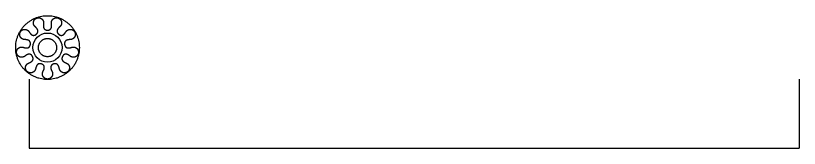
# Model space of a CAD drawing. Header units: millimetres. Extents: x -9 to 207, y -28 to 9.
import ezdxf

# ---------------------------------------------------------------- set-up
doc = ezdxf.new("R2010")
doc.units = ezdxf.units.MM
doc.header["$MEASUREMENT"] = 0
doc.layers.add('Default', color=18, linetype='Continuous', true_color=0x000000)
doc.layers.add('Layer 01', color=18, linetype='Continuous', true_color=0x000000)

msp = doc.modelspace()

# ---------------------------------------------------------------- linework, layer by layer
at = {"layer": 'Default'}
msp.add_circle((0, 0), 4, dxfattribs=at)
for points, weights, degree, knots in [([(8.75, 0), (8.75, 8.749999999999998), (5e-16, 8.75), (-8.749999999999998, 8.75), (-8.75, 1.1e-15), (-8.75, -8.749999999999998), (-1.6e-15, -8.75), (8.749999999999996, -8.75), (8.75, 0)], [1, 0.7071067811865476, 1, 0.7071067811865476, 1, 0.7071067811865476, 1, 0.7071067811865476, 1], 2, [0, 0, 0, 6.283185307179586, 6.283185307179586, 12.56637061435917, 12.56637061435917, 18.84955592153876, 18.84955592153876, 25.13274122871834, 25.13274122871834, 25.13274122871834]), ([(-1.315569669100272, -6.740439799344063), (-1.408195246897219, -6.994926482805114), (-1.439773130329531, -7.268928930664859), (-1.403567245235932, -7.54393993126942), (-1.302148300178303, -7.80043301448726), (-1.146812862004589, -8.022275010891464), (-0.9914774238308734, -8.244117007295667), (-0.78514008837299, -8.427145442658423), (-0.5390974224788816, -8.555227147552808), (-0.2708190719303626, -8.619268000000002), (-1e-16, -8.619268), (0.2708190719303624, -8.619268), (0.5390974224788814, -8.555227147552808), (0.7851400883729897, -8.427145442658423), (0.9914774238308734, -8.244117007295667), (1.146812862004589, -8.022275010891464), (1.302148300178303, -7.80043301448726), (1.403567245235932, -7.543939931269419), (1.439773130329531, -7.26892893066486), (1.408195246897219, -6.994926482805115), (1.315569669100272, -6.740439799344063), (1.178103902148485, -6.36275570869602), (0.9051024850530281, -6.03440256038219), (0.6901994456081947, -5.360622177684336), (0.9053784922874223, -4.991781369727908), (1.213269383942402, -4.733430236097371), (1.363617702085439, -4.607273017795422), (1.534982877275644, -4.50784280536529), (1.721720398283632, -4.439875906097724), (1.916906247060789, -4.405892456463941), (2.113172037503557, -4.40589245646394), (2.515095051788983, -4.40589245646394), (2.917018066074408, -4.550126482724906), (3.18549046854635, -5.204409211812293), (3.187420585354465, -5.631424244794551), (3.324886352306251, -6.009108335442594), (3.417511930103198, -6.263595018903644), (3.569447246482442, -6.493790943698015), (3.773956227282707, -6.681188898171829), (4.016518222433819, -6.812483157998785), (4.278109358262993, -6.882576291591353), (4.539700494092167, -6.95266942518392), (4.815412473799149, -6.960246258378257), (5.086221423711149, -6.900209359586827), (5.332899229824786, -6.776821499056873), (5.540358674967678, -6.602742355153228), (5.747818120110571, -6.428663211249583), (5.91216659329057, -6.20715907242008), (6.018316877335292, -5.950889617029553), (6.058732036099289, -5.678050618539091), (6.035128598734967, -5.408262094939936), (6.011525161370645, -5.138473571340782), (5.924346004796303, -4.876797628972777), (5.77530765816435, -4.642854285827162), (5.574992217527541, -4.453254105453625), (5.340456021406522, -4.317844569488443), (4.992380480669728, -4.116883062345731), (4.57218792680245, -4.040831886035127), (3.974464965978322, -3.662823179025975), (3.902215377661419, -3.24196030262587), (3.972008576654483, -2.846143402043547), (4.006089773503229, -2.652859329964438), (4.073450605123205, -2.466539956910168), (4.172811564695183, -2.294441726642707), (4.300488459167384, -2.142945848712627), (4.450836777310419, -2.01678863041068), (4.7587276689654, -1.758437496780142), (5.159330405596133, -1.610576037475494), (5.785557029129828, -1.939214952469863), (6.061515556736141, -2.265086790444686), (6.409591097472936, -2.466048297587399), (6.644127293593956, -2.601457833552581), (6.908483586677957, -2.680136003727561), (7.185603638204293, -2.692235326476056), (7.455811230141389, -2.636896719565934), (7.701256663909914, -2.522443634140495), (7.946702097678443, -2.407990548715056), (8.162780022132287, -2.236570495282224), (8.331640738692125, -2.016506924985296), (8.441294713371871, -1.76342490272348), (8.488321951690027, -1.496720181022888), (8.535349190008185, -1.230015459322296), (8.51886730868892, -0.954692282413096), (8.435456313250732, -0.690146402821402), (8.291038593370711, -0.4551612408646257), (8.099540591134103, -0.2636632386280186), (7.908042588897496, -0.0721652363914119), (7.67305742694072, 0.0722524834886107), (7.408511547349028, 0.1556634789267972), (7.133188370439826, 0.1721453602460628), (6.866483648739234, 0.1251181219279061), (6.47066674815691, 0.0553249229348429), (6.099895823392367, -0.1565110633681881), (5.399034157509309, -0.251148507156139), (5.073162319534487, 0.0248100204501718), (4.872200812391774, 0.3728855611869664), (4.774067917170389, 0.5428567216042373), (4.705905523472897, 0.7288843499213747), (4.671397824351073, 0.9245872365878064), (4.67182432662415, 1.122708937841562), (4.705905523472896, 1.315993009920669), (4.77569872246596, 1.711809910502993), (4.987534708768991, 2.082580835267535), (5.678497156479349, 2.233359535106748), (6.099360032879455, 2.161109946789844), (6.495176933461779, 2.230903145782907), (6.761881655162371, 2.277930384101065), (7.014963677424189, 2.38758435878081), (7.235027247721117, 2.556445075340647), (7.406447301153948, 2.772522999794492), (7.520900386579387, 3.017968433563019), (7.635353472004826, 3.263413867331545), (7.690692078914949, 3.53362145926864), (7.678592756166453, 3.810741510794978), (7.599914585991474, 4.075097803878979), (7.464505050026292, 4.309633999999997), (7.329095514061111, 4.544170196121017), (7.139495333687572, 4.744485636757824), (6.905551990541959, 4.893523983389777), (6.643876048173953, 4.98070313996412), (6.3740875245748, 5.004306577328442), (6.104299000975645, 5.027910014692765), (5.831460002485183, 4.987494855928768), (5.575190547094659, 4.881344571884045), (5.353686408265153, 4.716996098704044), (5.179607264361509, 4.509536653561153), (4.921256130730971, 4.201645761906173), (4.773394671426323, 3.80104302527544), (4.297335263160796, 3.278041342416801), (3.870320230178539, 3.279971459224916), (3.492636139530496, 3.417437226176702), (3.308206624538712, 3.484564079953862), (3.136414947075431, 3.583255568777484), (2.984185125189266, 3.710991556176348), (2.857161670109602, 3.863035734859703), (2.759028774888217, 4.033006895276973), (2.558067267745505, 4.381082436013768), (2.482016091434901, 4.801274989881048), (2.914405354846019, 5.360920275180483), (3.283246162802446, 5.576099321859708), (3.541597296432983, 5.883990213514688), (3.715676440336628, 6.091449658657583), (3.839064300866585, 6.338127464771219), (3.899101199658014, 6.608936414683218), (3.891524366463678, 6.884648394390199), (3.821431232871111, 7.146239530219373), (3.751338099278544, 7.407830666048548), (3.620043839451586, 7.65039266119966), (3.432645884977773, 7.854901641999926), (3.2024499601834, 8.00683695837917), (2.947963276722351, 8.099462536176116), (2.693476593261302, 8.192088113973064), (2.419474145401557, 8.223665997405377), (2.144463144796996, 8.187460112311777), (1.887970061579154, 8.086041167254148), (1.66612806517495, 7.930705729080432), (1.444286068770747, 7.775370290906717), (1.261257633407992, 7.569032955448834), (1.133175928513607, 7.322990289554727), (1.069135076066415, 7.054711939006209), (1.069135076066415, 6.783892867075845), (1.069135076066415, 6.381969852790418), (1.213369102327382, 5.98004683850499), (1.184865439617811, 5.273399216501469), (0.8565122913039804, 5.000397799406011), (0.4788282006559362, 4.862932032454225), (0.2943986856641529, 4.795805178677063), (0.0993609595719772, 4.760981683552872), (-0.0993609595719772, 4.760981683552874), (-0.2943986856641532, 4.795805178677065), (-0.4788282006559363, 4.862932032454225), (-0.8565122913039804, 5.000397799406011), (-1.18486543961781, 5.273399216501469), (-1.21336910232738, 5.98004683850499), (-1.069135076066413, 6.381969852790418), (-1.069135076066413, 6.783892867075844), (-1.069135076066414, 7.054711939006206), (-1.133175928513606, 7.322990289554726), (-1.261257633407991, 7.569032955448833), (-1.444286068770744, 7.775370290906716), (-1.666128065174948, 7.930705729080432), (-1.887970061579153, 8.086041167254148), (-2.144463144796994, 8.187460112311777), (-2.419474145401554, 8.223665997405377), (-2.693476593261299, 8.192088113973064), (-2.947963276722349, 8.099462536176116), (-3.202449960183399, 8.00683695837917), (-3.432645884977771, 7.854901641999926), (-3.620043839451583, 7.65039266119966), (-3.751338099278541, 7.407830666048548), (-3.821431232871109, 7.146239530219373), (-3.891524366463677, 6.884648394390199), (-3.899101199658012, 6.608936414683219), (-3.839064300866584, 6.338127464771219), (-3.715676440336628, 6.091449658657581), (-3.541597296432983, 5.883990213514689), (-3.283246162802445, 5.576099321859708), (-2.914405354846018, 5.360920275180483), (-2.4820160914349, 4.801274989881042), (-2.558067267745503, 4.381082436013765), (-2.759028774888216, 4.033006895276971), (-2.8571616701096, 3.863035734859701), (-2.984185125189265, 3.710991556176347), (-3.13641494707543, 3.583255568777484), (-3.308206624538712, 3.484564079953863), (-3.492636139530494, 3.417437226176701), (-3.870320230178538, 3.279971459224914), (-4.297335263160796, 3.278041342416799), (-4.77339467142632, 3.801043025275442), (-4.921256130730967, 4.201645761906176), (-5.179607264361505, 4.509536653561158), (-5.35368640826515, 4.716996098704051), (-5.575190547094654, 4.88134457188405), (-5.831460002485181, 4.987494855928773), (-6.104299000975641, 5.02791001469277), (-6.374087524574795, 5.004306577328447), (-6.64387604817395, 4.980703139964125), (-6.905551990541956, 4.893523983389784), (-7.139495333687569, 4.744485636757831), (-7.329095514061107, 4.544170196121025), (-7.464505050026287, 4.309634000000004), (-7.599914585991469, 4.075097803878985), (-7.678592756166449, 3.810741510794985), (-7.690692078914943, 3.533621459268648), (-7.635353472004822, 3.263413867331551), (-7.520900386579383, 3.017968433563025), (-7.406447301153945, 2.772522999794499), (-7.235027247721112, 2.556445075340653), (-7.014963677424186, 2.387584358780816), (-6.761881655162369, 2.27793038410107), (-6.495176933461777, 2.230903145782912), (-6.099360032879454, 2.161109946789848), (-5.67849715647935, 2.233359535106752), (-4.98753470876899, 2.082580835267542), (-4.77569872246596, 1.711809910502998), (-4.705905523472897, 1.315993009920673), (-4.671824326624149, 1.122708937841565), (-4.671397824351073, 0.9245872365878102), (-4.705905523472897, 0.728884349921379), (-4.774067917170393, 0.5428567216042415), (-4.872200812391775, 0.3728855611869707), (-5.073162319534488, 0.0248100204501762), (-5.399034157509311, -0.2511485071561346), (-6.099895823392367, -0.1565110633681854), (-6.47066674815691, 0.0553249229348456), (-6.866483648739234, 0.1251181219279092), (-7.133188370439826, 0.1721453602460663), (-7.408511547349028, 0.1556634789268007), (-7.67305742694072, 0.0722524834886144), (-7.908042588897496, -0.0721652363914081), (-8.099540591134103, -0.2636632386280147), (-8.29103859337071, -0.4551612408646215), (-8.43545631325073, -0.6901464028213977), (-8.51886730868892, -0.9546922824130918), (-8.535349190008187, -1.230015459322292), (-8.488321951690029, -1.496720181022884), (-8.441294713371873, -1.763424902723475), (-8.331640738692126, -2.016506924985292), (-8.162780022132289, -2.236570495282219), (-7.946702097678443, -2.407990548715052), (-7.701256663909916, -2.522443634140491), (-7.45581123014139, -2.636896719565931), (-7.185603638204295, -2.692235326476052), (-6.908483586677957, -2.680136003727557), (-6.644127293593956, -2.601457833552577), (-6.409591097472938, -2.466048297587396), (-6.061515556736144, -2.265086790444684), (-5.785557029129833, -1.939214952469863), (-5.159330405596133, -1.610576037475489), (-4.758727668965402, -1.758437496780138), (-4.450836777310422, -2.016788630410676), (-4.300488459167385, -2.142945848712622), (-4.172811564695185, -2.294441726642703), (-4.07345060512321, -2.466539956910165), (-4.006089773503233, -2.652859329964436), (-3.972008576654486, -2.846143402043543), (-3.902215377661422, -3.241960302625867), (-3.974464965978324, -3.662823179025972), (-4.572187926802452, -4.040831886035124), (-4.99238048066973, -4.116883062345728), (-5.340456021406524, -4.317844569488441), (-5.574992217527543, -4.453254105453622), (-5.775307658164352, -4.642854285827162), (-5.924346004796305, -4.876797628972775), (-6.011525161370646, -5.138473571340779), (-6.035128598734969, -5.408262094939933), (-6.058732036099292, -5.678050618539088), (-6.018316877335296, -5.95088961702955), (-5.912166593290572, -6.207159072420077), (-5.747818120110574, -6.428663211249581), (-5.54035867496768, -6.602742355153225), (-5.332899229824789, -6.77682149905687), (-5.08622142371115, -6.900209359586826), (-4.815412473799151, -6.960246258378255), (-4.539700494092171, -6.952669425183919), (-4.278109358262996, -6.882576291591351), (-4.016518222433822, -6.812483157998785), (-3.773956227282709, -6.681188898171828), (-3.569447246482445, -6.493790943698015), (-3.4175119301032, -6.263595018903643), (-3.324886352306253, -6.009108335442592), (-3.187420585354467, -5.631424244794549), (-3.185490468546352, -5.204409211812291), (-2.917018066074411, -4.550126482724904), (-2.515095051788985, -4.405892456463937), (-2.11317203750356, -4.405892456463938), (-1.916906247060791, -4.405892456463938), (-1.721720398283634, -4.439875906097721), (-1.534982877275647, -4.507842805365289), (-1.363617702085442, -4.607273017795423), (-1.213269383942405, -4.733430236097369), (-0.9053784922874256, -4.991781369727907), (-0.6901994456081982, -5.360622177684334), (-0.9051024850530279, -6.03440256038219), (-1.178103902148485, -6.362755708696019), (-1.315569669100272, -6.740439799344063)], [1, 0.9548043332712887, 0.9322064999069329, 0.9322064999069329, 0.9548043332712887, 1, 0.9548043332712887, 0.9322064999069329, 0.9322064999069329, 0.9548043332712887, 1, 0.9548043332712887, 0.9322064999069329, 0.9322064999069329, 0.9548043332712887, 1, 0.9548043332712887, 0.9322064999069329, 0.9322064999069329, 0.9548043332712887, 1, 1, 1, 1, 1, 1, 0.9758770483143634, 0.9638155724715451, 0.9638155724715449, 0.9758770483143632, 1, 1, 1, 1, 1, 1, 0.9548043332712887, 0.9322064999069329, 0.9322064999069329, 0.9548043332712887, 1, 0.9548043332712887, 0.9322064999069329, 0.9322064999069329, 0.9548043332712887, 1, 0.9548043332712887, 0.9322064999069329, 0.9322064999069329, 0.9548043332712887, 1, 0.9548043332712887, 0.9322064999069329, 0.9322064999069329, 0.9548043332712887, 1, 1, 1, 1, 1, 1, 0.9758770483143634, 0.9638155724715451, 0.9638155724715449, 0.9758770483143632, 1, 1, 1, 1, 1, 1, 0.9548043332712887, 0.9322064999069329, 0.9322064999069329, 0.9548043332712887, 1, 0.9548043332712887, 0.9322064999069329, 0.9322064999069329, 0.9548043332712887, 1, 0.9548043332712887, 0.9322064999069329, 0.9322064999069329, 0.9548043332712887, 1, 0.9548043332712887, 0.9322064999069329, 0.9322064999069329, 0.9548043332712887, 1, 1, 1, 1, 1, 1, 0.9758770483143634, 0.9638155724715451, 0.9638155724715449, 0.9758770483143632, 1, 1, 1, 1, 1, 1, 0.9548043332712887, 0.9322064999069329, 0.9322064999069329, 0.9548043332712887, 1, 0.9548043332712887, 0.9322064999069329, 0.9322064999069329, 0.9548043332712887, 1, 0.9548043332712887, 0.9322064999069329, 0.9322064999069329, 0.9548043332712887, 1, 0.9548043332712887, 0.9322064999069329, 0.9322064999069329, 0.9548043332712887, 1, 1, 1, 1, 1, 1, 0.9758770483143634, 0.9638155724715451, 0.9638155724715449, 0.9758770483143632, 1, 1, 1, 1, 1, 1, 0.9548043332712887, 0.9322064999069329, 0.9322064999069329, 0.9548043332712887, 1, 0.9548043332712887, 0.9322064999069329, 0.9322064999069329, 0.9548043332712887, 1, 0.9548043332712887, 0.9322064999069329, 0.9322064999069329, 0.9548043332712887, 1, 0.9548043332712887, 0.9322064999069329, 0.9322064999069329, 0.9548043332712887, 1, 1, 1, 1, 1, 1, 0.9758770483143634, 0.9638155724715451, 0.9638155724715449, 0.9758770483143632, 1, 1, 1, 1, 1, 1, 0.9548043332712887, 0.9322064999069329, 0.9322064999069329, 0.9548043332712887, 1, 0.9548043332712887, 0.9322064999069329, 0.9322064999069329, 0.9548043332712887, 1, 0.9548043332712887, 0.9322064999069329, 0.9322064999069329, 0.9548043332712887, 1, 0.9548043332712887, 0.9322064999069329, 0.9322064999069329, 0.9548043332712887, 1, 1, 1, 1, 1, 1, 0.9758770483143634, 0.9638155724715451, 0.9638155724715449, 0.9758770483143632, 1, 1, 1, 1, 1, 1, 0.9548043332712887, 0.9322064999069329, 0.9322064999069329, 0.9548043332712887, 1, 0.9548043332712887, 0.9322064999069329, 0.9322064999069329, 0.9548043332712887, 1, 0.9548043332712887, 0.9322064999069329, 0.9322064999069329, 0.9548043332712887, 1, 0.9548043332712887, 0.9322064999069329, 0.9322064999069329, 0.9548043332712887, 1, 1, 1, 1, 1, 1, 0.9758770483143634, 0.9638155724715451, 0.9638155724715449, 0.9758770483143632, 1, 1, 1, 1, 1, 1, 0.9548043332712887, 0.9322064999069329, 0.9322064999069329, 0.9548043332712887, 1, 0.9548043332712887, 0.9322064999069329, 0.9322064999069329, 0.9548043332712887, 1, 0.9548043332712887, 0.9322064999069329, 0.9322064999069329, 0.9548043332712887, 1, 0.9548043332712887, 0.9322064999069329, 0.9322064999069329, 0.9548043332712887, 1, 1, 1, 1, 1, 1, 0.9758770483143634, 0.9638155724715451, 0.9638155724715449, 0.9758770483143632, 1, 1, 1, 1, 1, 1, 0.9548043332712887, 0.9322064999069329, 0.9322064999069329, 0.9548043332712887, 1, 0.9548043332712887, 0.9322064999069329, 0.9322064999069329, 0.9548043332712887, 1, 0.9548043332712887, 0.9322064999069329, 0.9322064999069329, 0.9548043332712887, 1, 0.9548043332712887, 0.9322064999069329, 0.9322064999069329, 0.9548043332712887, 1, 1, 1, 1, 1, 1, 0.9758770483143634, 0.9638155724715451, 0.9638155724715449, 0.9758770483143632, 1, 1, 1, 1, 1, 1], 5, [2.977384381116825, 2.977384381116825, 2.977384381116825, 2.977384381116825, 2.977384381116825, 2.977384381116825, 4.321287905152458, 4.321287905152458, 4.321287905152458, 4.321287905152458, 4.321287905152458, 5.665191429188091, 5.665191429188091, 5.665191429188091, 5.665191429188091, 5.665191429188091, 7.009094953223725, 7.009094953223725, 7.009094953223725, 7.009094953223725, 7.009094953223725, 8.352998477259359, 8.352998477259359, 8.352998477259359, 8.352998477259359, 8.352998477259359, 9.352998477259359, 9.352998477259359, 9.352998477259359, 9.352998477259359, 9.352998477259359, 10.33038285837618, 10.33038285837618, 10.33038285837618, 10.33038285837618, 10.33038285837618, 11.33038285837618, 11.33038285837618, 11.33038285837618, 11.33038285837618, 11.33038285837618, 12.67428638241182, 12.67428638241182, 12.67428638241182, 12.67428638241182, 12.67428638241182, 14.01818990644745, 14.01818990644745, 14.01818990644745, 14.01818990644745, 14.01818990644745, 15.36209343048308, 15.36209343048308, 15.36209343048308, 15.36209343048308, 15.36209343048308, 16.70599695451872, 16.70599695451872, 16.70599695451872, 16.70599695451872, 16.70599695451872, 17.70599695451872, 17.70599695451872, 17.70599695451872, 17.70599695451872, 17.70599695451872, 18.68338133563554, 18.68338133563554, 18.68338133563554, 18.68338133563554, 18.68338133563554, 19.68338133563554, 19.68338133563554, 19.68338133563554, 19.68338133563554, 19.68338133563554, 21.02728485967118, 21.02728485967118, 21.02728485967118, 21.02728485967118, 21.02728485967118, 22.37118838370681, 22.37118838370681, 22.37118838370681, 22.37118838370681, 22.37118838370681, 23.71509190774244, 23.71509190774244, 23.71509190774244, 23.71509190774244, 23.71509190774244, 25.05899543177808, 25.05899543177808, 25.05899543177808, 25.05899543177808, 25.05899543177808, 26.05899543177808, 26.05899543177808, 26.05899543177808, 26.05899543177808, 26.05899543177808, 27.0363798128949, 27.0363798128949, 27.0363798128949, 27.0363798128949, 27.0363798128949, 28.0363798128949, 28.0363798128949, 28.0363798128949, 28.0363798128949, 28.0363798128949, 29.38028333693053, 29.38028333693053, 29.38028333693053, 29.38028333693053, 29.38028333693053, 30.72418686096617, 30.72418686096617, 30.72418686096617, 30.72418686096617, 30.72418686096617, 32.0680903850018, 32.0680903850018, 32.0680903850018, 32.0680903850018, 32.0680903850018, 33.41199390903743, 33.41199390903743, 33.41199390903743, 33.41199390903743, 33.41199390903743, 34.41199390903743, 34.41199390903743, 34.41199390903743, 34.41199390903743, 34.41199390903743, 35.38937829015426, 35.38937829015426, 35.38937829015426, 35.38937829015426, 35.38937829015426, 36.38937829015426, 36.38937829015426, 36.38937829015426, 36.38937829015426, 36.38937829015426, 37.73328181418989, 37.73328181418989, 37.73328181418989, 37.73328181418989, 37.73328181418989, 39.07718533822553, 39.07718533822553, 39.07718533822553, 39.07718533822553, 39.07718533822553, 40.42108886226116, 40.42108886226116, 40.42108886226116, 40.42108886226116, 40.42108886226116, 41.7649923862968, 41.7649923862968, 41.7649923862968, 41.7649923862968, 41.7649923862968, 42.7649923862968, 42.7649923862968, 42.7649923862968, 42.7649923862968, 42.7649923862968, 43.74237676741362, 43.74237676741362, 43.74237676741362, 43.74237676741362, 43.74237676741362, 44.74237676741362, 44.74237676741362, 44.74237676741362, 44.74237676741362, 44.74237676741362, 46.08628029144926, 46.08628029144926, 46.08628029144926, 46.08628029144926, 46.08628029144926, 47.4301838154849, 47.4301838154849, 47.4301838154849, 47.4301838154849, 47.4301838154849, 48.77408733952053, 48.77408733952053, 48.77408733952053, 48.77408733952053, 48.77408733952053, 50.11799086355616, 50.11799086355616, 50.11799086355616, 50.11799086355616, 50.11799086355616, 51.11799086355616, 51.11799086355616, 51.11799086355616, 51.11799086355616, 51.11799086355616, 52.09537524467299, 52.09537524467299, 52.09537524467299, 52.09537524467299, 52.09537524467299, 53.09537524467299, 53.09537524467299, 53.09537524467299, 53.09537524467299, 53.09537524467299, 54.43927876870862, 54.43927876870862, 54.43927876870862, 54.43927876870862, 54.43927876870862, 55.78318229274426, 55.78318229274426, 55.78318229274426, 55.78318229274426, 55.78318229274426, 57.12708581677989, 57.12708581677989, 57.12708581677989, 57.12708581677989, 57.12708581677989, 58.47098934081552, 58.47098934081552, 58.47098934081552, 58.47098934081552, 58.47098934081552, 59.47098934081552, 59.47098934081552, 59.47098934081552, 59.47098934081552, 59.47098934081552, 60.44837372193235, 60.44837372193235, 60.44837372193235, 60.44837372193235, 60.44837372193235, 61.44837372193235, 61.44837372193235, 61.44837372193235, 61.44837372193235, 61.44837372193235, 62.79227724596798, 62.79227724596798, 62.79227724596798, 62.79227724596798, 62.79227724596798, 64.13618077000362, 64.13618077000362, 64.13618077000362, 64.13618077000362, 64.13618077000362, 65.48008429403924, 65.48008429403924, 65.48008429403924, 65.48008429403924, 65.48008429403924, 66.82398781807488, 66.82398781807488, 66.82398781807488, 66.82398781807488, 66.82398781807488, 67.82398781807488, 67.82398781807488, 67.82398781807488, 67.82398781807488, 67.82398781807488, 68.8013721991917, 68.8013721991917, 68.8013721991917, 68.8013721991917, 68.8013721991917, 69.8013721991917, 69.8013721991917, 69.8013721991917, 69.8013721991917, 69.8013721991917, 71.14527572322734, 71.14527572322734, 71.14527572322734, 71.14527572322734, 71.14527572322734, 72.48917924726297, 72.48917924726297, 72.48917924726297, 72.48917924726297, 72.48917924726297, 73.8330827712986, 73.8330827712986, 73.8330827712986, 73.8330827712986, 73.8330827712986, 75.17698629533425, 75.17698629533425, 75.17698629533425, 75.17698629533425, 75.17698629533425, 76.17698629533425, 76.17698629533425, 76.17698629533425, 76.17698629533425, 76.17698629533425, 77.15437067645107, 77.15437067645107, 77.15437067645107, 77.15437067645107, 77.15437067645107, 78.15437067645107, 78.15437067645107, 78.15437067645107, 78.15437067645107, 78.15437067645107, 78.15437067645107]), ([(2.5, 0), (2.5, 2.5), (2e-16, 2.5), (-2.5, 2.5), (-2.5, 3e-16), (-2.5, -2.5), (-5e-16, -2.5), (2.499999999999999, -2.5), (2.5, 0)], [1, 0.7071067811865476, 1, 0.7071067811865476, 1, 0.7071067811865476, 1, 0.7071067811865476, 1], 2, [0, 0, 0, 6.283185307179586, 6.283185307179586, 12.56637061435917, 12.56637061435917, 18.84955592153876, 18.84955592153876, 25.13274122871834, 25.13274122871834, 25.13274122871834])]:
    msp.add_rational_spline(points, weights, degree=degree, knots=knots, dxfattribs=at)
at = {"layer": 'Layer 01'}
for points in [[(-5.039999999999992, -8.619268000000025), (-5.039999999999992, -27.61926800000003)], [(206.6399999999999, -8.619268000000025), (206.6399999999999, -27.61926800000003)], [(-5.039999999999992, -27.61926800000003), (206.6399999999999, -27.61926800000003)]]:
    msp.add_lwpolyline(points, dxfattribs=at)

doc.saveas('drawing.dxf')
